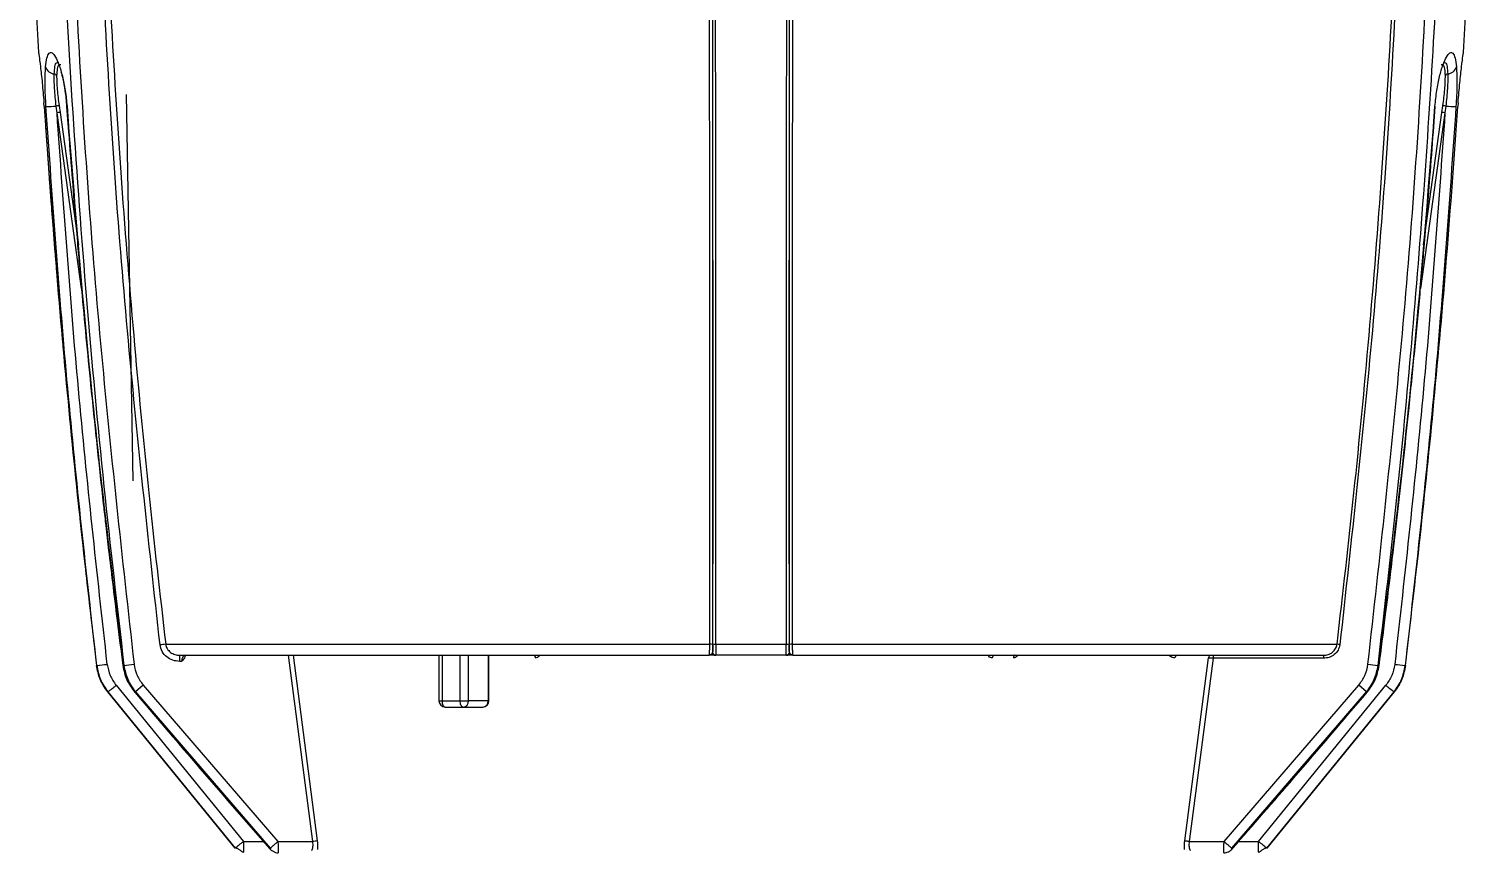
# Model space of a CAD drawing. Extents: x 7 to 113, y 1 to 87.
# Drawn here: x 45.52 to 52.5, y 4.01 to 7.97 of the extents above; entities that cross this region are included whole.
import ezdxf

# ---------------------------------------------------------------- set-up
doc = ezdxf.new("R2010")
doc.units = 0
doc.header["$MEASUREMENT"] = 0
doc.layers.add('OBJECT', color=7, linetype='CONTINUOUS')

msp = doc.modelspace()

# ---------------------------------------------------------------- linework, layer by layer
at = {"layer": 'OBJECT'}
for p, q in [((45.5919, 7.5995), (45.5906, 7.6182)), ((46.022, 5.7914), (45.9894, 7.6585)), ((52.426, 7.6182), (52.4248, 7.5995)), ((45.6539, 7.5698), (45.65, 7.6018)), ((45.7723, 6.7202), (45.6539, 7.5698)), ((45.6639, 7.6036), (45.6684, 7.5716)), ((45.6684, 7.5716), (45.7576, 6.9313)), ((45.7006, 7.6002), (45.7098, 7.4775)), ((45.7024, 7.6007), (45.7116, 7.4779)), ((52.3627, 7.5698), (52.2444, 6.7206)), ((52.2591, 6.9313), (52.3482, 7.5716)), ((52.305, 7.4779), (52.3142, 7.6007)), ((52.3068, 7.4775), (52.316, 7.6002)), ((52.3482, 7.5716), (52.3527, 7.6036)), ((52.3666, 7.6018), (52.3627, 7.5698)), ((46.1793, 5.0012), (48.8089, 5.0012)), ((48.8226, 4.9632), (48.8228, 4.9632)), ((48.838, 5.0012), (49.1786, 5.0012)), ((49.1939, 4.9632), (49.194, 4.9632)), ((49.2077, 5.0012), (51.8408, 5.0012)), ((45.8451, 4.8989), (45.8452, 4.899)), ((45.846, 4.899), (45.8452, 4.899)), ((45.9775, 4.899), (45.9745, 4.899)), ((46.2563, 4.9186), (46.2472, 4.9186)), ((46.8902, 4.0482), (46.7734, 4.9482)), ((46.7958, 4.9482), (46.9122, 4.0508)), ((47.5002, 4.9482), (47.5002, 4.7282)), ((47.5148, 4.9482), (47.5148, 4.7282)), ((47.6023, 4.7282), (47.6023, 4.9482)), ((47.6428, 4.7282), (47.6428, 4.9482)), ((47.7378, 4.9482), (47.7378, 4.7282)), ((47.7419, 4.7282), (47.7419, 4.9482)), ((48.8093, 4.9498), (48.8061, 4.9482)), ((48.8061, 4.9482), (48.8068, 4.9496)), ((48.8378, 4.9482), (48.8376, 4.9482)), ((49.1789, 4.9482), (48.8378, 4.9482)), ((49.179, 4.9482), (49.1789, 4.9482)), ((49.2105, 4.9482), (49.2073, 4.9498)), ((49.2099, 4.9496), (49.2105, 4.9482)), ((51.1045, 4.0509), (51.2194, 4.935)), ((51.2416, 4.9334), (51.1264, 4.0482)), ((51.7753, 4.9334), (51.2416, 4.9334)), ((52.0392, 4.899), (52.0422, 4.899)), ((52.1715, 4.899), (52.1707, 4.899)), ((46.5151, 4.0162), (45.8994, 4.7712)), ((45.8994, 4.7712), (45.9, 4.7712)), ((45.9, 4.7712), (46.5152, 4.0162)), ((45.9397, 4.8034), (46.5548, 4.0484)), ((46.0303, 4.7712), (46.682, 4.0162)), ((46.0329, 4.7712), (46.0303, 4.7712)), ((46.0708, 4.8035), (46.0329, 4.7712)), ((46.0329, 4.7712), (46.6849, 4.016)), ((46.0708, 4.8035), (46.7217, 4.0483)), ((51.295, 4.0483), (51.9459, 4.8035)), ((51.3319, 4.0161), (51.9838, 4.7712)), ((51.3346, 4.0162), (51.9863, 4.7712)), ((51.4619, 4.0484), (52.077, 4.8034)), ((51.5014, 4.0162), (52.1167, 4.7712)), ((52.1172, 4.7712), (51.5015, 4.0162)), ((51.9838, 4.7712), (51.9459, 4.8035)), ((51.9838, 4.7712), (51.9863, 4.7712)), ((52.1172, 4.7712), (52.1167, 4.7712)), ((47.5002, 4.7282), (47.5148, 4.7282)), ((47.5148, 4.7282), (47.6023, 4.7282)), ((47.5302, 4.6982), (47.6168, 4.6982)), ((47.6023, 4.7282), (47.6428, 4.7282)), ((47.6168, 4.6982), (47.7119, 4.6982)), ((47.7378, 4.7282), (47.6428, 4.7282)), ((47.7378, 4.7282), (47.7419, 4.7282)), ((46.5548, 4.0484), (46.6511, 4.0483)), ((46.7217, 4.0483), (46.8902, 4.0482)), ((51.1264, 4.0482), (51.295, 4.0483)), ((51.295, 4.0483), (51.2951, 4.0482)), ((51.3655, 4.0483), (51.4619, 4.0484))]:
    msp.add_line(p, q, dxfattribs=at)
at = {"layer": 'OBJECT', "flags": 128}
for points in [[(45.5909, 7.6173), (45.5907, 7.6174), (45.5906, 7.6182)], [(52.426, 7.6182), (52.4259, 7.6174), (52.4258, 7.6173)], [(45.5919, 7.5995), (45.592, 7.5993), (45.5921, 7.5993)], [(45.7024, 7.6007), (45.7008, 7.6003), (45.7007, 7.6001)], [(52.3142, 7.6007), (52.3158, 7.6003), (52.316, 7.6002)], [(52.4245, 7.5993), (52.4247, 7.5993), (52.4248, 7.5995)], [(45.7116, 7.4779), (45.7099, 7.4776), (45.7099, 7.4775)], [(52.305, 7.4779), (52.3067, 7.4776), (52.3068, 7.4775)], [(45.9745, 4.899), (45.9723, 4.8985), (45.9722, 4.8984)], [(47.9592, 4.9482), (47.9604, 4.948), (47.9615, 4.9472), (47.9625, 4.9461), (47.9635, 4.9445), (47.9643, 4.9425), (47.9649, 4.9402), (47.9653, 4.9377), (47.9656, 4.935)], [(50.1758, 4.935), (50.1761, 4.9377), (50.1766, 4.9402), (50.1773, 4.9425), (50.1782, 4.9445), (50.1793, 4.9461), (50.1804, 4.9472), (50.1817, 4.948), (50.183, 4.9482)], [(50.2841, 4.9482), (50.2827, 4.948), (50.2813, 4.9472), (50.2801, 4.9461), (50.2789, 4.9445), (50.278, 4.9425), (50.2772, 4.9402), (50.2767, 4.9377), (50.2764, 4.935)], [(52.0422, 4.899), (52.0444, 4.8985), (52.0444, 4.8984)], [(52.1715, 4.899), (52.1714, 4.8988), (52.1712, 4.8988)], [(45.8997, 4.7714), (45.8996, 4.7714), (45.8994, 4.7712)], [(46.0303, 4.7712), (46.0292, 4.7703), (46.0293, 4.7703)], [(51.9863, 4.7712), (51.9874, 4.7703), (51.9873, 4.7703)], [(52.1172, 4.7712), (52.117, 4.7714), (52.1169, 4.7714)], [(47.5148, 4.7282), (47.5151, 4.7224), (47.516, 4.7167), (47.5174, 4.7115), (47.5193, 4.707), (47.5217, 4.7033), (47.5243, 4.7005), (47.5272, 4.6988), (47.5302, 4.6982)], [(47.6168, 4.6982), (47.614, 4.6988), (47.6113, 4.7005), (47.6088, 4.7033), (47.6066, 4.707), (47.6047, 4.7115), (47.6034, 4.7167), (47.6026, 4.7224), (47.6023, 4.7282)], [(46.5153, 4.0163), (46.5152, 4.0162), (46.5151, 4.0162)], [(46.682, 4.0162), (46.6804, 4.0147), (46.6803, 4.0147)], [(51.3363, 4.0147), (51.3363, 4.0147), (51.3346, 4.0162)], [(51.5015, 4.0162), (51.5015, 4.0162), (51.5013, 4.0163)]]:
    msp.add_lwpolyline(points, dxfattribs=at)
at = {"layer": 'OBJECT'}
for centre, radius, start, end in [((96.1343, 10.8882), 50.66, 182.37923, 183.42528), ((1.8823, 10.8882), 50.66, 356.57471, 357.62076), ((45.6455, 7.8053), 0.0486, 196.76446, 264.04477), ((45.6394, 7.7433), 0.0137, 21.51783, 85.64417), ((52.3772, 7.7433), 0.0137, 94.35583, 158.48217), ((52.3711, 7.8053), 0.0486, 275.95523, 343.23554), ((45.5798, 8.5477), 0.9485, 271.26581, 274.24785), ((45.7048, 7.2296), 0.3762, 96.2276, 98.36804), ((45.7012, 7.2519), 0.3214, 95.86198, 98.46292), ((52.3154, 7.2519), 0.3214, 81.53708, 84.13802), ((52.3119, 7.2296), 0.3762, 81.63196, 83.7724), ((52.4369, 8.5477), 0.9485, 265.75215, 268.73419), ((46.2907, 3.873), 1.1338, 95.63879, 97.0377), ((48.8121, 4.9686), 0.0328, 70.62039, 95.49567), ((48.8376, 4.9632), 0.015, 180.13656, 269.98834), ((48.8378, 4.9632), 0.015, 180.13642, 269.98841), ((48.8348, 5.0343), 0.0333, 250.74602, 275.52876), ((49.1818, 5.0343), 0.0333, 264.47124, 289.25398), ((49.1789, 4.9632), 0.015, 270.01159, 359.86358), ((49.179, 4.9632), 0.015, 270.01166, 359.86344), ((49.2046, 4.9686), 0.0328, 84.50433, 109.37961), ((51.7855, 4.4399), 0.564, 82.96573, 84.37344), ((45.7637, 5.9395), 1.0437, 274.52247, 277.33458), ((45.7939, 6.7623), 1.8723, 275.62665, 277.12904), ((45.8254, 4.926), 0.4219, 359.00574, 3.02315), ((51.0711, 4.9346), 0.0136, 94.60171, 178.29271), ((51.2335, 4.9341), 0.0142, 92.47101, 176.06845), ((51.4525, 4.9371), 0.2109, 176.9768, 180.9943), ((51.9862, 4.9371), 0.2109, 176.97624, 180.99373), ((52.2227, 6.7623), 1.8723, 262.87096, 264.37335), ((52.253, 5.9395), 1.0437, 262.66542, 265.47753), ((42.1302, 9.4672), 6.0219, 308.75676, 309.24243), ((55.8865, 9.4672), 6.0219, 230.75757, 231.24324), ((47.5302, 4.7282), 0.03, 180, 270), ((47.6147, 4.7263), 0.0282, 274.40147, 3.81167), ((47.7119, 4.7282), 0.03, 270, 0), ((47.7097, 4.7263), 0.0282, 274.40147, 3.81167), ((47.0033, 3.1917), 0.864, 96.05599, 97.51917), ((42.5329, 8.9602), 6.3484, 308.85122, 309.31111), ((55.4838, 8.9602), 6.3484, 230.68889, 231.14878)]:
    msp.add_arc(centre, radius, start, end, dxfattribs=at)
for points, knots in [([(48.8089, 5.0012), (48.809, 5.2338), (48.8092, 5.7067), (48.8092, 6.4292), (48.8089, 7.1762), (48.8082, 7.9256), (48.8074, 8.6708), (48.8063, 9.3874), (48.8053, 9.861), (48.8048, 10.0897)], [0, 0, 0, 0, 0.137615, 0.279872, 0.42677, 0.578311, 0.72145, 0.865533, 1, 1, 1, 1]), ([(48.8188, 10.0849), (48.8193, 9.8608), (48.8209, 9.1449), (48.8224, 7.9382), (48.8234, 6.4662), (48.8231, 5.4884), (48.8229, 4.9995)], [0, 0, 0, 0, 0.131845, 0.421274, 0.710667, 1, 1, 1, 1]), ([(48.8238, 5.0029), (48.824, 5.438), (48.8243, 6.308), (48.8236, 7.6173), (48.8222, 8.8763), (48.8205, 9.6992), (48.8198, 10.0845)], [0, 0, 0, 0, 0.257671, 0.51538, 0.773064, 1, 1, 1, 1]), ([(49.1969, 10.086), (49.1961, 9.7002), (49.1945, 8.8768), (49.1931, 7.6173), (49.1924, 6.308), (49.1927, 5.438), (49.1928, 5.0029)], [0, 0, 0, 0, 0.227164, 0.484774, 0.742404, 1, 1, 1, 1]), ([(49.1937, 4.9995), (49.1936, 5.4885), (49.1932, 6.4664), (49.1943, 7.9385), (49.1958, 9.1455), (49.1974, 9.8619), (49.1979, 10.0864)], [0, 0, 0, 0, 0.289276, 0.578616, 0.867921, 1, 1, 1, 1]), ([(49.2118, 10.0918), (49.2118, 10.0736), (49.2111, 9.7739), (49.2101, 9.1949), (49.2089, 8.3475), (49.208, 7.4937), (49.2075, 6.6421), (49.2074, 5.8105), (49.2076, 5.2676), (49.2077, 5.0012)], [0, 0, 0, 0, 0.010682, 0.176176, 0.340439, 0.509206, 0.67886, 0.842458, 1, 1, 1, 1]), ([(45.6917, 9.5689), (45.7087, 9.0494), (45.7427, 8.01), (45.8542, 6.4541), (45.9689, 5.4208), (46.0263, 4.9045)], [0, 0, 0, 0, 0.333336, 0.666886, 1, 1, 1, 1]), ([(46.1518, 4.9982), (46.0961, 5.504), (45.9847, 6.5165), (45.8765, 8.0412), (45.8436, 9.0597), (45.8271, 9.5688)], [0, 0, 0, 0, 0.33303, 0.666639, 1, 1, 1, 1]), ([(45.8549, 9.5692), (45.862, 9.3115), (45.876, 8.7993), (45.9126, 8.0364), (45.9608, 7.2687), (46.0218, 6.502), (46.0939, 5.742), (46.1512, 5.2452), (46.1793, 5.0012)], [0, 0, 0, 0, 0.168843, 0.335534, 0.500076, 0.67255, 0.839189, 1, 1, 1, 1]), ([(51.8408, 5.0012), (51.8689, 5.2452), (51.9262, 5.742), (51.9983, 6.5022), (52.0593, 7.2689), (52.1074, 8.0366), (52.144, 8.7993), (52.158, 9.3113), (52.1651, 9.569)], [0, 0, 0, 0, 0.160827, 0.327495, 0.500007, 0.664527, 0.83119, 1, 1, 1, 1]), ([(52.179, 9.5688), (52.1626, 9.0599), (52.1296, 8.0417), (52.0215, 6.5176), (51.9102, 5.5054), (51.8546, 4.9997)], [0, 0, 0, 0, 0.3333562, 0.6669607, 1, 1, 1, 1]), ([(51.9904, 4.9045), (52.0477, 5.4208), (52.1625, 6.4541), (52.274, 8.01), (52.308, 9.0494), (52.325, 9.5689)], [0, 0, 0, 0, 0.333112, 0.666662, 1, 1, 1, 1]), ([(45.6473, 9.369), (45.6572, 9.0669), (45.6767, 8.4671), (45.7274, 7.5658), (45.7941, 6.666), (45.8761, 5.7751), (45.9441, 5.1871), (45.9775, 4.899)], [0, 0, 0, 0, 0.2022766, 0.4015017, 0.6039518, 0.8059482, 1, 1, 1, 1]), ([(52.0392, 4.899), (52.0671, 5.1382), (52.1238, 5.6249), (52.196, 6.3687), (52.2576, 7.1186), (52.307, 7.8693), (52.3455, 8.6157), (52.3613, 9.1169), (52.3693, 9.369)], [0, 0, 0, 0, 0.1611428, 0.3277987, 0.4999716, 0.6645325, 0.8312073, 1, 1, 1, 1]), ([(48.838, 5.0012), (48.8381, 5.2391), (48.8383, 5.723), (48.8383, 6.4626), (48.838, 7.2176), (48.8374, 7.9737), (48.8367, 8.5928), (48.8361, 8.9585), (48.8359, 9.0765)], [0, 0, 0, 0, 0.175659, 0.357361, 0.545105, 0.731477, 0.913331, 1, 1, 1, 1]), ([(49.1807, 9.0571), (49.1804, 8.8628), (49.1797, 8.3808), (49.1789, 7.5973), (49.1784, 6.7179), (49.1783, 5.8475), (49.1785, 5.2796), (49.1786, 5.0012)], [0, 0, 0, 0, 0.14335, 0.355591, 0.578663, 0.793465, 1, 1, 1, 1]), ([(45.5648, 7.8614), (45.565, 7.859), (45.5651, 7.8565), (45.5658, 7.854), (45.5659, 7.8539)], [0, 0, 0, 0, 0.94299, 1, 1, 1, 1]), ([(45.5648, 7.8614), (45.5653, 7.8579), (45.5663, 7.8509), (45.5735, 7.7961), (45.5827, 7.7165), (45.588, 7.651), (45.5906, 7.6182)], [0, 0, 0, 0, 0.24993, 0.499886, 0.749919, 1, 1, 1, 1]), ([(45.599, 7.7912), (45.6009, 7.8069), (45.6046, 7.8383), (45.6155, 7.8604), (45.6297, 7.862), (45.6464, 7.8421), (45.6641, 7.8029), (45.6807, 7.7469), (45.6948, 7.678), (45.6999, 7.6265), (45.7024, 7.6007)], [0, 0, 0, 0, 0.124845, 0.24983, 0.374893, 0.499993, 0.625062, 0.749967, 0.874601, 1, 1, 1, 1]), ([(52.3142, 7.6007), (52.3168, 7.6265), (52.3219, 7.678), (52.336, 7.7469), (52.3526, 7.8029), (52.3703, 7.8421), (52.387, 7.862), (52.4012, 7.8604), (52.412, 7.8383), (52.4158, 7.8069), (52.4176, 7.7912)], [0, 0, 0, 0, 0.125399, 0.250033, 0.374938, 0.500007, 0.625107, 0.75017, 0.875155, 1, 1, 1, 1]), ([(52.426, 7.6182), (52.4287, 7.651), (52.434, 7.7166), (52.4431, 7.7961), (52.4503, 7.8509), (52.4513, 7.8579), (52.4518, 7.8614)], [0, 0, 0, 0, 0.250566, 0.500351, 0.750175, 1, 1, 1, 1]), ([(52.4508, 7.8539), (52.4508, 7.854), (52.4515, 7.8565), (52.4517, 7.859), (52.4518, 7.8614)], [0, 0, 0, 0, 0.057009, 1, 1, 1, 1]), ([(45.6007, 7.5995), (45.5997, 7.6176), (45.5976, 7.6536), (45.5963, 7.7051), (45.5965, 7.7526), (45.5982, 7.7784), (45.599, 7.7912)], [0, 0, 0, 0, 0.250785, 0.500021, 0.750018, 1, 1, 1, 1]), ([(45.65, 7.6018), (45.6484, 7.6164), (45.6452, 7.6454), (45.6419, 7.687), (45.6401, 7.7254), (45.6403, 7.7464), (45.6405, 7.7569)], [0, 0, 0, 0, 0.251653, 0.500766, 0.75093, 1, 1, 1, 1]), ([(45.6405, 7.7569), (45.6414, 7.7699), (45.6431, 7.7958), (45.6507, 7.8147), (45.6584, 7.8131), (45.662, 7.8124)], [0, 0, 0, 0, 0.345648, 0.688634, 1, 1, 1, 1]), ([(45.6723, 7.8005), (45.6685, 7.8013), (45.661, 7.803), (45.654, 7.7849), (45.6528, 7.7605), (45.6522, 7.7483)], [0, 0, 0, 0, 0.331196, 0.664786, 1, 1, 1, 1]), ([(45.673, 7.7693), (45.6761, 7.7576), (45.6829, 7.7315), (45.6936, 7.674), (45.6982, 7.6259), (45.7006, 7.6002)], [0, 0, 0, 0, 0.272966, 0.610724, 1, 1, 1, 1]), ([(52.3645, 7.7483), (52.3639, 7.7605), (52.3627, 7.7848), (52.3557, 7.803), (52.3481, 7.8013), (52.3443, 7.8005)], [0, 0, 0, 0, 0.3333742, 0.6666616, 1, 1, 1, 1]), ([(52.3554, 7.8123), (52.3587, 7.8129), (52.3661, 7.8144), (52.3735, 7.7957), (52.3753, 7.7699), (52.3762, 7.7569)], [0, 0, 0, 0, 0.296047, 0.647644, 1, 1, 1, 1]), ([(52.3762, 7.7569), (52.3763, 7.7463), (52.3766, 7.7253), (52.3747, 7.6867), (52.3715, 7.6452), (52.3683, 7.6163), (52.3666, 7.6018)], [0, 0, 0, 0, 0.2510338, 0.4998421, 0.7502371, 1, 1, 1, 1]), ([(52.4176, 7.7912), (52.4185, 7.7783), (52.4202, 7.7525), (52.4203, 7.7049), (52.419, 7.6535), (52.417, 7.6175), (52.4159, 7.5995)], [0, 0, 0, 0, 0.251427, 0.50031, 0.75055, 1, 1, 1, 1]), ([(45.6522, 7.7483), (45.6522, 7.7384), (45.6524, 7.7187), (45.6548, 7.6828), (45.6586, 7.6441), (45.6622, 7.6172), (45.6639, 7.6036)], [0, 0, 0, 0, 0.249435, 0.499656, 0.748628, 1, 1, 1, 1]), ([(52.3527, 7.6036), (52.3545, 7.6171), (52.358, 7.644), (52.3618, 7.6826), (52.3643, 7.7186), (52.3644, 7.7384), (52.3645, 7.7483)], [0, 0, 0, 0, 0.249686, 0.500038, 0.748854, 1, 1, 1, 1]), ([(45.5919, 7.5995), (45.6091, 7.3556), (45.6428, 6.8801), (45.7047, 6.1862), (45.771, 5.5298), (45.8209, 5.1052), (45.8452, 4.899)], [0, 0, 0, 0, 0.27038, 0.527173, 0.77038, 1, 1, 1, 1]), ([(45.846, 4.899), (45.7963, 5.3452), (45.6963, 6.2437), (45.6327, 7.1455), (45.6007, 7.5995)], [0, 0, 0, 0, 0.49662, 1, 1, 1, 1]), ([(45.8969, 4.9043), (45.8475, 5.3478), (45.7488, 6.2347), (45.6855, 7.1248), (45.6539, 7.5698)], [0, 0, 0, 0, 0.500069, 1, 1, 1, 1]), ([(52.3627, 7.5698), (52.3311, 7.1248), (52.2679, 6.2347), (52.1691, 5.3478), (52.1197, 4.9043)], [0, 0, 0, 0, 0.499931, 1, 1, 1, 1]), ([(52.4159, 7.5995), (52.3839, 7.1455), (52.3204, 6.2437), (52.2204, 5.3452), (52.1707, 4.899)], [0, 0, 0, 0, 0.50338, 1, 1, 1, 1]), ([(52.1715, 4.899), (52.1957, 5.1052), (52.2456, 5.5298), (52.3119, 6.1862), (52.3739, 6.8801), (52.4075, 7.3556), (52.4248, 7.5995)], [0, 0, 0, 0, 0.22962, 0.472827, 0.72962, 1, 1, 1, 1]), ([(45.5976, 7.5228), (45.6015, 7.4656), (45.6098, 7.3427), (45.6225, 7.1712), (45.6343, 7.0178), (45.6444, 6.8903), (45.6641, 6.6507), (45.6907, 6.3477), (45.725, 5.9903), (45.7482, 5.7628), (45.7659, 5.5957), (45.7795, 5.4696), (45.7973, 5.3096), (45.8173, 5.1344), (45.8319, 5.0125), (45.8387, 4.9553)], [0, 0, 0, 0, 0.0667, 0.143295, 0.200055, 0.245598, 0.29208, 0.479715, 0.599336, 0.709711, 0.745752, 0.794836, 0.857243, 0.932974, 1, 1, 1, 1]), ([(45.7099, 7.4775), (45.7159, 7.3985), (45.7266, 7.2567), (45.742, 7.0685), (45.7544, 6.9221), (45.765, 6.8003), (45.7856, 6.5714), (45.8133, 6.282), (45.8488, 5.9407), (45.8727, 5.7234), (45.8909, 5.5638), (45.9048, 5.4434), (45.923, 5.2906), (45.9457, 5.1053), (45.9629, 4.971), (45.9722, 4.8984)], [0, 0, 0, 0, 0.091688, 0.164513, 0.21848, 0.261781, 0.305976, 0.484375, 0.598107, 0.70305, 0.737316, 0.783983, 0.843317, 0.915321, 1, 1, 1, 1]), ([(45.7116, 7.4779), (45.7359, 7.175), (45.7833, 6.5849), (45.8717, 5.7252), (45.9409, 5.1691), (45.9745, 4.899)], [0, 0, 0, 0, 0.351668, 0.685, 1, 1, 1, 1]), ([(52.0422, 4.899), (52.0758, 5.1691), (52.1449, 5.7252), (52.2334, 6.5849), (52.2807, 7.175), (52.305, 7.4779)], [0, 0, 0, 0, 0.315, 0.648332, 1, 1, 1, 1]), ([(52.0444, 4.8984), (52.0545, 4.977), (52.0725, 5.1181), (52.0954, 5.3055), (52.1127, 5.4515), (52.1268, 5.5729), (52.1528, 5.8012), (52.1838, 6.0902), (52.2178, 6.4317), (52.2381, 6.6494), (52.2524, 6.8094), (52.263, 6.9301), (52.2759, 7.0834), (52.291, 7.2695), (52.3012, 7.4045), (52.3068, 7.4775)], [0, 0, 0, 0, 0.091692, 0.164516, 0.21848, 0.261782, 0.305976, 0.484374, 0.598107, 0.703048, 0.737316, 0.783986, 0.843321, 0.915325, 1, 1, 1, 1]), ([(46.2472, 4.9186), (46.2358, 4.9197), (46.2132, 4.9219), (46.1832, 4.939), (46.1598, 4.9649), (46.1545, 4.9871), (46.1518, 4.9982)], [0, 0, 0, 0, 0.250172, 0.500067, 0.749913, 1, 1, 1, 1]), ([(46.1793, 5.0012), (46.18, 4.9976), (46.1813, 4.9902), (46.1863, 4.9798), (46.1935, 4.9701), (46.2055, 4.9594), (46.2234, 4.9502), (46.2389, 4.9489), (46.2466, 4.9482)], [0, 0, 0, 0, 0.116907, 0.238658, 0.366334, 0.500852, 0.750248, 1, 1, 1, 1]), ([(48.8068, 4.9496), (48.8069, 4.9506), (48.8074, 4.9534), (48.8082, 4.9632), (48.8087, 4.98), (48.8089, 4.9943), (48.8089, 5.0012)], [0, 0, 0, 0, 0.1567066, 0.4132599, 0.7142997, 1, 1, 1, 1]), ([(48.8226, 4.9632), (48.8211, 4.9596), (48.8181, 4.9528), (48.8121, 4.9508), (48.8093, 4.9498)], [0, 0, 0, 0, 0.533518, 1, 1, 1, 1]), ([(48.8229, 4.9995), (48.8229, 4.993), (48.8229, 4.9799), (48.8227, 4.9688), (48.8226, 4.9632)], [0, 0, 0, 0, 0.498255, 1, 1, 1, 1]), ([(48.8238, 5.0029), (48.8238, 4.9976), (48.8238, 4.9869), (48.8235, 4.9739), (48.8232, 4.9649), (48.8229, 4.9638), (48.8228, 4.9632)], [0, 0, 0, 0, 0.2504251, 0.5000441, 0.749984, 1, 1, 1, 1]), ([(48.838, 5.0012), (48.838, 4.9943), (48.838, 4.98), (48.838, 4.9632), (48.8379, 4.9537), (48.8378, 4.949), (48.8378, 4.9485), (48.8378, 4.9482)], [0, 0, 0, 0, 0.242989, 0.499425, 0.715907, 0.849596, 1, 1, 1, 1]), ([(49.1789, 4.9482), (49.1789, 4.9485), (49.1788, 4.949), (49.1788, 4.9537), (49.1787, 4.9632), (49.1786, 4.98), (49.1786, 4.9943), (49.1786, 5.0012)], [0, 0, 0, 0, 0.150459, 0.284203, 0.500792, 0.757103, 1, 1, 1, 1]), ([(49.1939, 4.9632), (49.1937, 4.9638), (49.1935, 4.9649), (49.1931, 4.9739), (49.1929, 4.9869), (49.1928, 4.9976), (49.1928, 5.0029)], [0, 0, 0, 0, 0.2505042, 0.50008, 0.7500058, 1, 1, 1, 1]), ([(49.194, 4.9632), (49.1939, 4.9687), (49.1938, 4.9799), (49.1937, 4.993), (49.1937, 4.9995)], [0, 0, 0, 0, 0.498583, 1, 1, 1, 1]), ([(49.2073, 4.9498), (49.2045, 4.9508), (49.1985, 4.9528), (49.1956, 4.9596), (49.194, 4.9632)], [0, 0, 0, 0, 0.466878, 1, 1, 1, 1]), ([(49.2077, 5.0012), (49.2078, 4.9943), (49.2079, 4.98), (49.2085, 4.9632), (49.2092, 4.9534), (49.2097, 4.9506), (49.2099, 4.9496)], [0, 0, 0, 0, 0.285732, 0.58684, 0.843317, 1, 1, 1, 1]), ([(51.8546, 4.9997), (51.8524, 4.9905), (51.8479, 4.972), (51.8286, 4.9504), (51.8036, 4.9361), (51.7847, 4.9343), (51.7753, 4.9334)], [0, 0, 0, 0, 0.249711, 0.499494, 0.749374, 1, 1, 1, 1]), ([(51.7755, 4.9482), (51.7832, 4.9489), (51.7985, 4.9503), (51.8193, 4.9616), (51.8354, 4.979), (51.8391, 4.994), (51.8408, 5.0012)], [0, 0, 0, 0, 0.2507602, 0.5007351, 0.7604517, 1, 1, 1, 1]), ([(45.8994, 4.7712), (45.8856, 4.7911), (45.8585, 4.8299), (45.8496, 4.8763), (45.8452, 4.899)], [0, 0, 0, 0, 0.511471, 1, 1, 1, 1]), ([(45.846, 4.899), (45.8504, 4.8759), (45.8593, 4.8295), (45.8864, 4.7907), (45.9, 4.7712)], [0, 0, 0, 0, 0.496594, 1, 1, 1, 1]), ([(45.8969, 4.9043), (45.9004, 4.886), (45.9075, 4.8493), (45.9289, 4.8187), (45.9397, 4.8034)], [0, 0, 0, 0, 0.498431, 1, 1, 1, 1]), ([(45.9722, 4.8984), (45.9771, 4.8749), (45.9869, 4.828), (46.0152, 4.7895), (46.0293, 4.7703)], [0, 0, 0, 0, 0.502857, 1, 1, 1, 1]), ([(45.9745, 4.899), (45.9791, 4.8761), (45.9885, 4.8295), (46.0162, 4.7909), (46.0303, 4.7712)], [0, 0, 0, 0, 0.490951, 1, 1, 1, 1]), ([(45.9775, 4.899), (45.982, 4.876), (45.9911, 4.8294), (46.0188, 4.7908), (46.0329, 4.7712)], [0, 0, 0, 0, 0.4931971, 1, 1, 1, 1]), ([(46.0263, 4.9045), (46.03, 4.8861), (46.0374, 4.8491), (46.0596, 4.8187), (46.0708, 4.8035)], [0, 0, 0, 0, 0.498504, 1, 1, 1, 1]), ([(46.2466, 4.9482), (46.2804, 4.9482), (46.3486, 4.9482), (46.4811, 4.9482), (46.6367, 4.9482), (46.8169, 4.9482), (47.0197, 4.9482), (47.2422, 4.9482), (47.4816, 4.9482), (47.7347, 4.9482), (47.997, 4.9482), (48.265, 4.9482), (48.5347, 4.9482), (48.7161, 4.9482), (48.8061, 4.9482)], [0, 0, 0, 0, 0.080321, 0.16194, 0.244772, 0.329378, 0.414487, 0.5, 0.585518, 0.670628, 0.755228, 0.838065, 0.919682, 1, 1, 1, 1]), ([(46.274, 4.9482), (46.2719, 4.9478), (46.2677, 4.9471), (46.2629, 4.9418), (46.2598, 4.9358), (46.2579, 4.9304), (46.2567, 4.9246), (46.2564, 4.9206), (46.2563, 4.9186)], [0, 0, 0, 0, 0.250055, 0.499098, 0.634956, 0.762999, 0.884267, 1, 1, 1, 1]), ([(46.2733, 4.9417), (46.2724, 4.9398), (46.268, 4.9312), (46.2614, 4.9241), (46.2563, 4.9186)], [0, 0, 0, 0, 0.2272508, 1, 1, 1, 1]), ([(46.274, 4.9413), (46.2741, 4.942), (46.2745, 4.9442), (46.2741, 4.9449), (46.2737, 4.9455)], [0, 0, 0, 0, 0.292079, 1, 1, 1, 1]), ([(47.9866, 4.9482), (47.9859, 4.9466), (47.9834, 4.9418), (47.9759, 4.9365), (47.969, 4.9355), (47.9656, 4.935)], [0, 0, 0, 0, 0.1950756, 0.5965812, 1, 1, 1, 1]), ([(48.8376, 4.9482), (48.837, 4.9482), (48.8355, 4.9482), (48.8249, 4.9482), (48.8135, 4.9482), (48.8061, 4.9482)], [0, 0, 0, 0, 0.23323, 0.49919, 1, 1, 1, 1]), ([(49.2105, 4.9482), (49.2031, 4.9482), (49.1918, 4.9482), (49.1811, 4.9482), (49.1797, 4.9482), (49.179, 4.9482)], [0, 0, 0, 0, 0.5008141, 0.7666529, 1, 1, 1, 1]), ([(49.2105, 4.9482), (49.3009, 4.9482), (49.4832, 4.9482), (49.7541, 4.9482), (50.0232, 4.9482), (50.2866, 4.9482), (50.5407, 4.9482), (50.7808, 4.9482), (51.0039, 4.9482), (51.207, 4.9482), (51.3872, 4.9482), (51.5426, 4.9482), (51.6744, 4.9482), (51.742, 4.9482), (51.7755, 4.9482)], [0, 0, 0, 0, 0.080292, 0.161895, 0.244722, 0.329339, 0.414466, 0.5, 0.585539, 0.670666, 0.755278, 0.83811, 0.919711, 1, 1, 1, 1]), ([(50.1758, 4.935), (50.1725, 4.9355), (50.1659, 4.9364), (50.1586, 4.9417), (50.1563, 4.9466), (50.1555, 4.9482)], [0, 0, 0, 0, 0.402364, 0.80444, 1, 1, 1, 1]), ([(50.2976, 4.9482), (50.2967, 4.9466), (50.2939, 4.9418), (50.2862, 4.9365), (50.2797, 4.9355), (50.2764, 4.935)], [0, 0, 0, 0, 0.195052, 0.596532, 1, 1, 1, 1]), ([(51.0575, 4.935), (51.0531, 4.9355), (51.0448, 4.9365), (51.0354, 4.941), (51.0318, 4.9469), (51.0309, 4.9482)], [0, 0, 0, 0, 0.463253, 0.878216, 1, 1, 1, 1]), ([(51.2416, 4.9334), (51.2392, 4.9336), (51.2346, 4.934), (51.2282, 4.9344), (51.2228, 4.9348), (51.2205, 4.935), (51.2194, 4.935)], [0, 0, 0, 0, 0.250296, 0.499776, 0.749478, 1, 1, 1, 1]), ([(51.9459, 4.8035), (51.957, 4.8187), (51.9792, 4.849), (51.9867, 4.8859), (51.9904, 4.9045)], [0, 0, 0, 0, 0.4986893, 1, 1, 1, 1]), ([(51.9838, 4.7712), (51.9978, 4.7908), (52.0255, 4.8294), (52.0347, 4.876), (52.0392, 4.899)], [0, 0, 0, 0, 0.5068029, 1, 1, 1, 1]), ([(51.9863, 4.7712), (52.0004, 4.7909), (52.0282, 4.8295), (52.0376, 4.8761), (52.0422, 4.899)], [0, 0, 0, 0, 0.509049, 1, 1, 1, 1]), ([(51.9873, 4.7703), (52.0015, 4.7896), (52.0298, 4.8282), (52.0396, 4.875), (52.0444, 4.8984)], [0, 0, 0, 0, 0.500101, 1, 1, 1, 1]), ([(52.1197, 4.9043), (52.1162, 4.8859), (52.1091, 4.8492), (52.0877, 4.8186), (52.077, 4.8034)], [0, 0, 0, 0, 0.50155, 1, 1, 1, 1]), ([(52.1167, 4.7712), (52.1303, 4.7907), (52.1573, 4.8295), (52.1663, 4.8759), (52.1707, 4.899)], [0, 0, 0, 0, 0.503406, 1, 1, 1, 1]), ([(52.1715, 4.899), (52.1671, 4.8763), (52.1581, 4.8299), (52.1311, 4.7911), (52.1172, 4.7712)], [0, 0, 0, 0, 0.488529, 1, 1, 1, 1]), ([(46.0293, 4.7703), (46.1269, 4.6558), (46.3425, 4.4027), (46.5608, 4.152), (46.6803, 4.0147)], [0, 0, 0, 0, 0.4524511, 1, 1, 1, 1]), ([(51.3363, 4.0147), (51.4352, 4.1281), (51.6536, 4.3788), (51.8692, 4.6318), (51.9873, 4.7703)], [0, 0, 0, 0, 0.45251, 1, 1, 1, 1]), ([(46.9122, 4.0508), (46.9128, 4.0437), (46.9142, 4.0294), (46.9129, 4.0166), (46.9123, 4.0102)], [0, 0, 0, 0, 0.499383, 1, 1, 1, 1]), ([(51.1044, 4.0102), (51.1037, 4.0166), (51.1024, 4.0294), (51.1038, 4.0437), (51.1045, 4.0509)], [0, 0, 0, 0, 0.498433, 1, 1, 1, 1]), ([(51.1264, 4.0482), (51.1242, 4.0485), (51.1196, 4.0491), (51.1133, 4.0499), (51.1079, 4.0505), (51.1056, 4.0508), (51.1045, 4.0509)], [0, 0, 0, 0, 0.245161, 0.499986, 0.754832, 1, 1, 1, 1]), ([(46.5152, 4.0162), (46.5153, 4.0162), (46.5153, 4.0161), (46.5154, 4.016), (46.5154, 4.016), (46.5155, 4.0159), (46.5155, 4.0159), (46.5155, 4.0159), (46.5155, 4.0159), (46.5154, 4.0159), (46.5154, 4.0159), (46.5153, 4.016), (46.5153, 4.0161), (46.5152, 4.0162), (46.5151, 4.0162)], [0, 0, 0, 0, 0.156114, 0.220098, 0.277037, 0.329652, 0.38159, 0.436517, 0.497311, 0.615066, 0.669946, 0.725272, 0.848175, 1, 1, 1, 1]), ([(46.5173, 4.0179), (46.5186, 4.0175), (46.5212, 4.0166), (46.5264, 4.0143), (46.5319, 4.0113), (46.5373, 4.0077), (46.5425, 4.0039), (46.5471, 4.0002), (46.5513, 3.9971), (46.5537, 3.9967), (46.555, 3.9964)], [0, 0, 0, 0, 0.1129582, 0.2178646, 0.3179946, 0.4198062, 0.5312766, 0.6616375, 0.8169536, 1, 1, 1, 1]), ([(46.5548, 4.0484), (46.5548, 4.0443), (46.5548, 4.0364), (46.5549, 4.0255), (46.5549, 4.0161), (46.555, 4.0064), (46.555, 3.9981), (46.555, 3.997), (46.555, 3.9964)], [0, 0, 0, 0, 0.147797, 0.289148, 0.424053, 0.552505, 0.789029, 1, 1, 1, 1]), ([(46.6803, 4.0147), (46.6828, 4.0123), (46.6879, 4.0074), (46.6966, 4.0019), (46.7043, 3.9981), (46.7128, 3.9946), (46.7189, 3.994), (46.7231, 3.9935)], [0, 0, 0, 0, 0.215616, 0.447234, 0.571794, 0.70453, 1, 1, 1, 1]), ([(46.6849, 4.016), (46.6852, 4.0156), (46.6857, 4.015), (46.6862, 4.0142), (46.6864, 4.0137), (46.6865, 4.0133), (46.6865, 4.013), (46.6863, 4.0129), (46.6859, 4.013), (46.6851, 4.0133), (46.6841, 4.0141), (46.683, 4.0151), (46.6823, 4.0158), (46.682, 4.0162)], [0, 0, 0, 0, 0.133104, 0.191566, 0.248259, 0.311432, 0.370763, 0.43233, 0.501556, 0.620735, 0.752086, 0.875604, 1, 1, 1, 1]), ([(46.6849, 4.016), (46.6864, 4.0173), (46.6895, 4.0201), (46.6984, 4.0279), (46.7095, 4.0376), (46.7177, 4.0448), (46.7217, 4.0483)], [0, 0, 0, 0, 0.243819, 0.5, 0.756179, 1, 1, 1, 1]), ([(46.7217, 4.0483), (46.7217, 4.0483), (46.7217, 4.0482), (46.7217, 4.0481), (46.7217, 4.0476), (46.7218, 4.0458), (46.722, 4.0388), (46.7226, 4.0252), (46.7232, 4.0083), (46.7234, 3.997), (46.7232, 3.9921), (46.723, 3.9935), (46.723, 3.9935)], [0, 0, 0, 0, 0.000585, 0.001632, 0.005128, 0.017709, 0.065216, 0.249072, 0.499116, 0.74837, 0.999549, 1, 1, 1, 1]), ([(46.8845, 4.0043), (46.886, 4.0072), (46.8888, 4.0127), (46.8913, 4.0235), (46.892, 4.0355), (46.8908, 4.044), (46.8902, 4.0482)], [0, 0, 0, 0, 0.258478, 0.498727, 0.748871, 1, 1, 1, 1]), ([(51.1264, 4.0482), (51.1258, 4.044), (51.1246, 4.0355), (51.1254, 4.0235), (51.1278, 4.0127), (51.1307, 4.0072), (51.1322, 4.0043)], [0, 0, 0, 0, 0.250427, 0.499843, 0.740764, 1, 1, 1, 1]), ([(51.2936, 3.9935), (51.2935, 3.9943), (51.2932, 3.9959), (51.2934, 4.0083), (51.294, 4.023), (51.2945, 4.0366), (51.2949, 4.0443), (51.2951, 4.0482)], [0, 0, 0, 0, 0.250886, 0.499858, 0.733616, 0.862847, 1, 1, 1, 1]), ([(51.2934, 3.9935), (51.2965, 3.9937), (51.3021, 3.9941), (51.3116, 3.9968), (51.3178, 3.9996), (51.3231, 4.0028), (51.3265, 4.0053), (51.3314, 4.0094), (51.3345, 4.0128), (51.3363, 4.0147)], [0, 0, 0, 0, 0.196684, 0.357946, 0.575563, 0.606715, 0.727756, 0.84534, 1, 1, 1, 1]), ([(51.2951, 4.0482), (51.2999, 4.044), (51.3093, 4.0358), (51.3206, 4.0259), (51.3281, 4.0193), (51.3307, 4.0171), (51.3319, 4.0161)], [0, 0, 0, 0, 0.295102, 0.569758, 0.80696, 1, 1, 1, 1]), ([(51.3319, 4.0161), (51.3315, 4.0157), (51.331, 4.0151), (51.3305, 4.0143), (51.3303, 4.0138), (51.3301, 4.0134), (51.3302, 4.0131), (51.3303, 4.0129), (51.3308, 4.013), (51.3315, 4.0133), (51.3325, 4.0141), (51.3336, 4.015), (51.3343, 4.0158), (51.3346, 4.0162)], [0, 0, 0, 0, 0.1357382, 0.1945999, 0.250836, 0.311594, 0.3751405, 0.4380521, 0.5008882, 0.6198025, 0.7509404, 0.873702, 1, 1, 1, 1]), ([(51.4616, 3.9964), (51.4616, 3.997), (51.4616, 3.9981), (51.4617, 4.0064), (51.4617, 4.0161), (51.4617, 4.0255), (51.4618, 4.0364), (51.4618, 4.0443), (51.4619, 4.0484)], [0, 0, 0, 0, 0.21067, 0.447315, 0.575812, 0.710764, 0.85216, 1, 1, 1, 1]), ([(51.4616, 3.9964), (51.4629, 3.9967), (51.4653, 3.9971), (51.4696, 4.0002), (51.4742, 4.0039), (51.4793, 4.0077), (51.4847, 4.0113), (51.4902, 4.0143), (51.4955, 4.0166), (51.498, 4.0175), (51.4994, 4.0179)], [0, 0, 0, 0, 0.183553, 0.338833, 0.468757, 0.580791, 0.682219, 0.782217, 0.887012, 1, 1, 1, 1]), ([(51.5015, 4.0162), (51.5015, 4.0162), (51.5014, 4.0161), (51.5013, 4.016), (51.5013, 4.0159), (51.5012, 4.0159), (51.5012, 4.0159), (51.5012, 4.0159), (51.5012, 4.0159), (51.5012, 4.0159), (51.5012, 4.0159), (51.5012, 4.016), (51.5013, 4.0161), (51.5014, 4.0162), (51.5014, 4.0162)], [0, 0, 0, 0, 0.148468, 0.270231, 0.325884, 0.381013, 0.499286, 0.560363, 0.61485, 0.666487, 0.719001, 0.776021, 0.840631, 1, 1, 1, 1])]:
    msp.add_open_spline(points, degree=3, knots=knots, dxfattribs=at)

doc.saveas('drawing.dxf')
